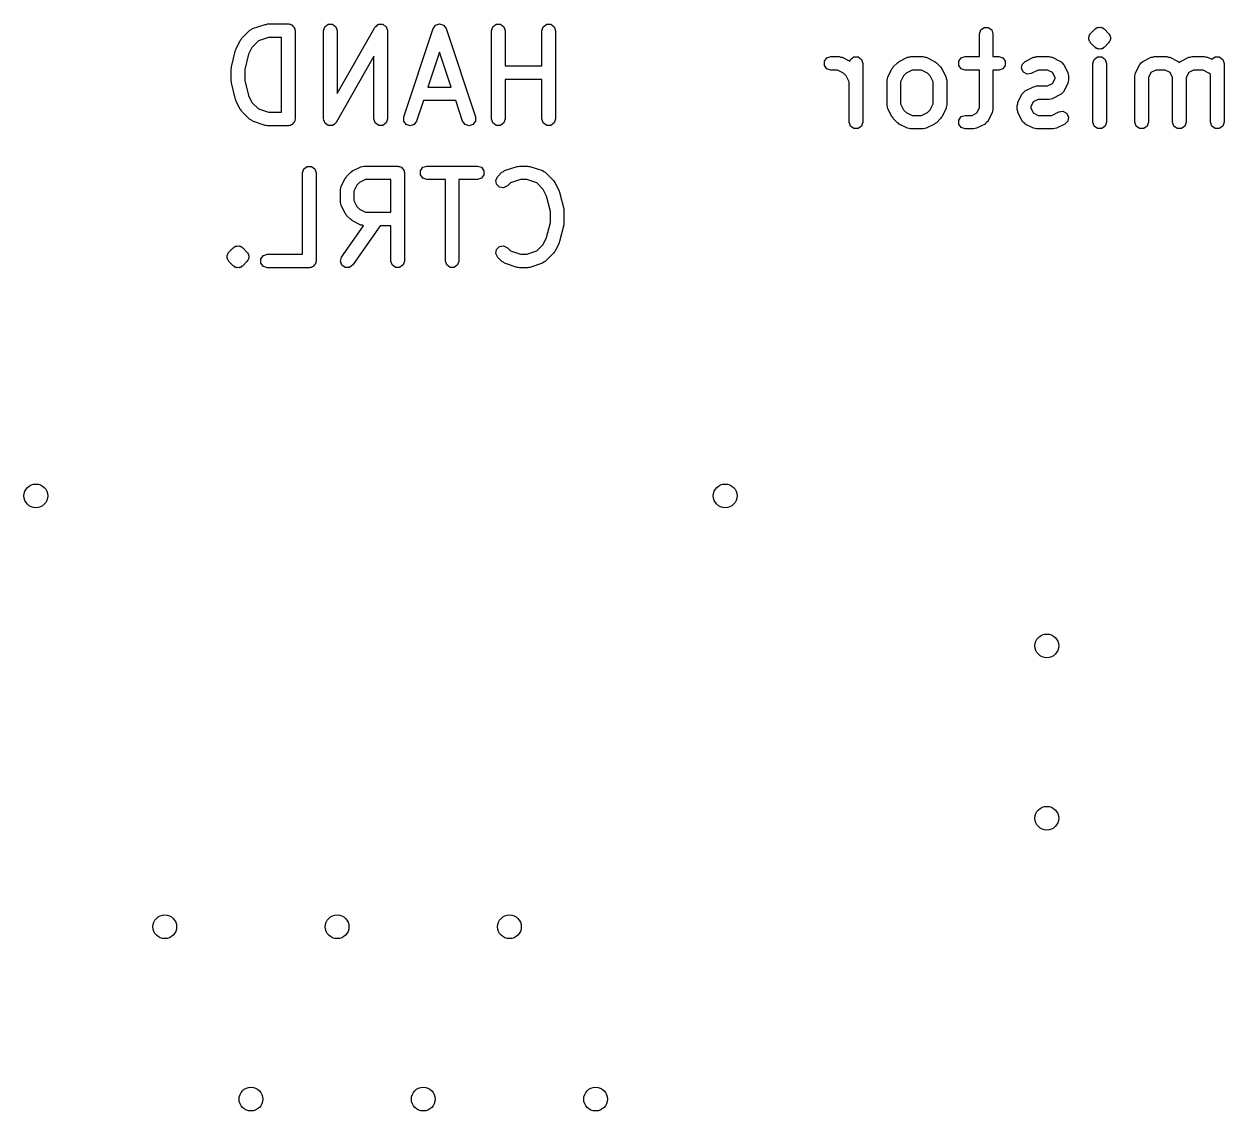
# Model space of a CAD drawing. Extents: x 0.03 to 2.76, y -2.35 to -0.04.
# Drawn here: x 1.144 to 1.84, y -0.675 to -0.044 of the extents above; entities that cross this region are included whole.
import ezdxf

# ---------------------------------------------------------------- set-up
doc = ezdxf.new("R2010")
doc.units = 0
doc.header["$MEASUREMENT"] = 0
doc.layers.add('BLACK', color=7, linetype='CONTINUOUS')

msp = doc.modelspace()

# ---------------------------------------------------------------- linework, layer by layer
at = {"layer": 'BLACK', "linetype": 'CONTINUOUS'}
for p, q in [((1.26975, -0.05274), (1.27463, -0.04786)), ((1.27463, -0.04786), (1.27543, -0.04745)), ((1.27543, -0.04745), (1.27616, -0.04691)), ((1.27616, -0.04691), (1.28348, -0.04447)), ((1.28348, -0.04447), (1.28411, -0.04447)), ((1.28411, -0.04447), (1.28472, -0.04427)), ((1.28472, -0.04427), (1.29691, -0.04427)), ((1.29691, -0.04427), (1.2975, -0.04446)), ((1.2975, -0.04446), (1.29812, -0.04446)), ((1.29812, -0.04446), (1.29863, -0.04483)), ((1.29863, -0.04483), (1.29922, -0.04502)), ((1.29922, -0.04502), (1.29959, -0.04553)), ((1.29959, -0.04553), (1.30009, -0.04589)), ((1.30009, -0.04589), (1.30028, -0.04649)), ((1.30028, -0.04649), (1.30065, -0.04699)), ((1.30065, -0.04699), (1.30065, -0.04762)), ((1.30065, -0.04762), (1.30084, -0.04821)), ((1.30084, -0.04821), (1.30084, -0.09939)), ((1.31734, -0.04821), (1.31809, -0.04589)), ((1.31734, -0.09939), (1.31734, -0.04821)), ((1.31809, -0.04589), (1.32006, -0.04446)), ((1.32006, -0.04446), (1.3225, -0.04446)), ((1.3225, -0.04446), (1.32446, -0.04589)), ((1.32446, -0.04589), (1.32522, -0.04821)), ((1.32522, -0.08456), (1.34711, -0.04626)), ((1.32522, -0.04821), (1.32522, -0.08456)), ((1.34711, -0.04626), (1.34727, -0.04611)), ((1.34727, -0.04611), (1.34734, -0.04589)), ((1.34734, -0.04589), (1.34816, -0.0453)), ((1.34816, -0.0453), (1.34891, -0.04462)), ((1.34891, -0.04462), (1.34913, -0.0446)), ((1.34913, -0.0446), (1.34931, -0.04446)), ((1.34931, -0.04446), (1.35032, -0.04446)), ((1.35032, -0.04446), (1.35133, -0.04435)), ((1.35133, -0.04435), (1.35152, -0.04446)), ((1.35152, -0.04446), (1.35174, -0.04446)), ((1.35174, -0.04446), (1.35256, -0.04506)), ((1.35256, -0.04506), (1.35344, -0.04556)), ((1.35344, -0.04556), (1.35353, -0.04576)), ((1.35353, -0.04576), (1.35371, -0.04589)), ((1.35371, -0.04589), (1.35402, -0.04686)), ((1.35402, -0.04686), (1.35444, -0.04778)), ((1.35444, -0.04778), (1.35439, -0.048)), ((1.35439, -0.048), (1.35446, -0.04821)), ((1.35446, -0.04821), (1.35446, -0.09939)), ((1.36385, -0.09814), (1.38091, -0.04696)), ((1.38091, -0.04696), (1.38162, -0.04601)), ((1.38162, -0.04601), (1.38231, -0.04504)), ((1.38231, -0.04504), (1.38234, -0.04503)), ((1.38234, -0.04503), (1.38236, -0.04501)), ((1.38236, -0.04501), (1.38349, -0.04465)), ((1.38349, -0.04465), (1.38462, -0.04427)), ((1.38462, -0.04427), (1.38465, -0.04428)), ((1.38465, -0.04428), (1.38468, -0.04427)), ((1.38468, -0.04427), (1.3858, -0.04465)), ((1.3858, -0.04465), (1.38694, -0.04501)), ((1.38694, -0.04501), (1.38695, -0.04503)), ((1.38695, -0.04503), (1.38698, -0.04504)), ((1.38698, -0.04504), (1.38768, -0.04601)), ((1.38768, -0.04601), (1.38838, -0.04696)), ((1.38838, -0.04696), (1.40544, -0.09814)), ((1.41483, -0.04821), (1.41558, -0.04589)), ((1.41483, -0.09939), (1.41483, -0.04821)), ((1.41558, -0.04589), (1.41755, -0.04446)), ((1.41755, -0.04446), (1.41998, -0.04446)), ((1.41998, -0.04446), (1.42195, -0.04589)), ((1.42195, -0.04589), (1.4227, -0.04821)), ((1.4227, -0.04821), (1.4227, -0.06864)), ((1.44408, -0.04821), (1.44483, -0.04589)), ((1.44408, -0.06864), (1.44408, -0.04821)), ((1.44483, -0.04589), (1.4468, -0.04446)), ((1.4468, -0.04446), (1.44923, -0.04446)), ((1.44923, -0.04446), (1.4512, -0.04589)), ((1.4512, -0.04589), (1.45195, -0.04821)), ((1.45195, -0.04821), (1.45195, -0.09939)), ((1.69792, -0.05004), (1.69867, -0.04773)), ((1.69867, -0.04773), (1.70064, -0.0463)), ((1.70064, -0.0463), (1.70307, -0.0463)), ((1.70307, -0.0463), (1.70504, -0.04773)), ((1.70504, -0.04773), (1.70579, -0.05004)), ((1.76244, -0.04969), (1.76488, -0.04726)), ((1.76488, -0.04726), (1.76543, -0.04697)), ((1.76543, -0.04697), (1.76587, -0.04653)), ((1.76587, -0.04653), (1.76619, -0.04648)), ((1.76619, -0.04648), (1.76644, -0.0463)), ((1.76644, -0.0463), (1.76676, -0.0463)), ((1.76676, -0.0463), (1.76704, -0.04615)), ((1.76704, -0.04615), (1.76766, -0.04625)), ((1.76766, -0.04625), (1.76828, -0.04615)), ((1.76828, -0.04615), (1.76856, -0.0463)), ((1.76856, -0.0463), (1.76888, -0.0463)), ((1.76888, -0.0463), (1.76913, -0.04648)), ((1.76913, -0.04648), (1.76945, -0.04653)), ((1.76945, -0.04653), (1.76989, -0.04697)), ((1.76989, -0.04697), (1.77044, -0.04726)), ((1.77044, -0.04726), (1.77288, -0.04969)), ((1.26658, -0.05863), (1.26901, -0.05376)), ((1.26901, -0.05376), (1.26946, -0.05331)), ((1.26946, -0.05331), (1.26975, -0.05274)), ((1.27954, -0.05409), (1.27577, -0.05785)), ((1.28536, -0.05215), (1.27954, -0.05409)), ((1.29297, -0.05215), (1.28536, -0.05215)), ((1.29297, -0.09545), (1.29297, -0.05215)), ((1.69792, -0.06316), (1.69792, -0.05004)), ((1.70579, -0.05004), (1.70579, -0.06316)), ((1.76133, -0.05186), (1.76162, -0.05131)), ((1.76143, -0.05248), (1.76133, -0.05186)), ((1.76133, -0.05309), (1.76143, -0.05248)), ((1.76162, -0.05365), (1.76133, -0.05309)), ((1.76162, -0.05131), (1.76172, -0.05069)), ((1.76172, -0.05426), (1.76162, -0.05365)), ((1.76172, -0.05069), (1.76216, -0.05025)), ((1.76216, -0.0547), (1.76172, -0.05426)), ((1.76216, -0.05025), (1.76244, -0.04969)), ((1.76244, -0.05526), (1.76216, -0.0547)), ((1.76488, -0.0577), (1.76244, -0.05526)), ((1.77288, -0.05526), (1.77044, -0.0577)), ((1.77288, -0.04969), (1.77316, -0.05025)), ((1.77316, -0.05471), (1.77288, -0.05526)), ((1.77316, -0.05025), (1.77361, -0.05069)), ((1.77361, -0.05426), (1.77316, -0.05471)), ((1.77361, -0.05069), (1.7737, -0.05131)), ((1.7737, -0.05365), (1.77361, -0.05426)), ((1.7737, -0.05131), (1.77399, -0.05186)), ((1.77399, -0.05309), (1.7737, -0.05365)), ((1.77399, -0.05186), (1.77389, -0.05248)), ((1.77389, -0.05248), (1.77399, -0.05309)), ((1.26384, -0.06919), (1.26628, -0.05944)), ((1.26628, -0.05944), (1.26651, -0.05907)), ((1.26651, -0.05907), (1.26658, -0.05863)), ((1.27381, -0.06177), (1.2716, -0.07063)), ((1.27577, -0.05785), (1.27381, -0.06177)), ((1.38465, -0.06066), (1.37792, -0.08083)), ((1.39137, -0.08083), (1.38465, -0.06066)), ((1.76543, -0.05798), (1.76488, -0.0577)), ((1.76587, -0.05842), (1.76543, -0.05798)), ((1.76619, -0.05847), (1.76587, -0.05842)), ((1.76644, -0.05866), (1.76619, -0.05847)), ((1.76676, -0.05866), (1.76644, -0.05866)), ((1.76704, -0.0588), (1.76676, -0.05866)), ((1.76766, -0.0587), (1.76704, -0.0588)), ((1.76828, -0.0588), (1.76766, -0.0587)), ((1.76856, -0.05866), (1.76828, -0.0588)), ((1.76888, -0.05866), (1.76856, -0.05866)), ((1.76913, -0.05847), (1.76888, -0.05866)), ((1.76945, -0.05842), (1.76913, -0.05847)), ((1.76989, -0.05798), (1.76945, -0.05842)), ((1.77044, -0.0577), (1.76989, -0.05798)), ((1.26387, -0.06968), (1.26384, -0.06919)), ((1.34659, -0.06303), (1.3247, -0.10134)), ((1.34659, -0.09939), (1.34659, -0.06303)), ((1.4227, -0.06864), (1.44408, -0.06864)), ((1.60794, -0.06588), (1.60937, -0.06391)), ((1.60794, -0.06832), (1.60794, -0.06588)), ((1.60937, -0.07029), (1.60794, -0.06832)), ((1.60937, -0.06391), (1.61168, -0.06316)), ((1.61168, -0.06316), (1.61655, -0.06316)), ((1.61655, -0.06316), (1.61742, -0.06344)), ((1.61742, -0.06344), (1.61831, -0.06358)), ((1.61831, -0.06358), (1.62278, -0.06581)), ((1.62278, -0.06581), (1.62312, -0.06479)), ((1.62312, -0.06479), (1.62509, -0.06336)), ((1.62509, -0.06336), (1.62752, -0.06336)), ((1.62752, -0.06336), (1.62949, -0.06479)), ((1.62949, -0.06479), (1.63024, -0.0671)), ((1.63024, -0.0671), (1.63024, -0.10122)), ((1.6476, -0.06976), (1.64789, -0.06919)), ((1.64789, -0.06919), (1.65033, -0.06675)), ((1.65033, -0.06675), (1.6509, -0.06646)), ((1.6509, -0.06646), (1.65135, -0.06602)), ((1.65135, -0.06602), (1.65623, -0.06358)), ((1.65623, -0.06358), (1.65712, -0.06344)), ((1.65712, -0.06344), (1.65799, -0.06316)), ((1.65799, -0.06316), (1.6653, -0.06316)), ((1.6653, -0.06316), (1.66616, -0.06344)), ((1.66616, -0.06344), (1.66706, -0.06358)), ((1.66706, -0.06358), (1.67193, -0.06602)), ((1.67193, -0.06602), (1.67239, -0.06646)), ((1.67239, -0.06646), (1.67296, -0.06675)), ((1.67296, -0.06675), (1.67539, -0.06919)), ((1.67539, -0.06919), (1.67568, -0.06976)), ((1.68593, -0.06588), (1.68736, -0.06391)), ((1.68593, -0.06832), (1.68593, -0.06588)), ((1.68736, -0.07029), (1.68593, -0.06832)), ((1.68736, -0.06391), (1.68967, -0.06316)), ((1.68967, -0.06316), (1.69792, -0.06316)), ((1.70579, -0.06316), (1.70917, -0.06316)), ((1.70917, -0.06316), (1.71148, -0.06391)), ((1.71148, -0.06391), (1.71291, -0.06588)), ((1.71291, -0.06832), (1.71148, -0.07029)), ((1.71291, -0.06588), (1.71291, -0.06832)), ((1.72233, -0.07012), (1.72273, -0.06772)), ((1.72273, -0.06772), (1.72447, -0.06602)), ((1.72447, -0.06602), (1.72934, -0.06358)), ((1.72934, -0.06358), (1.73024, -0.06344)), ((1.73024, -0.06344), (1.7311, -0.06316)), ((1.7311, -0.06316), (1.73841, -0.06316)), ((1.73841, -0.06316), (1.73928, -0.06344)), ((1.73928, -0.06344), (1.74017, -0.06358)), ((1.74017, -0.06358), (1.74505, -0.06602)), ((1.74505, -0.06602), (1.74507, -0.06604)), ((1.74507, -0.06604), (1.7451, -0.06604)), ((1.7451, -0.06604), (1.74594, -0.06689)), ((1.74594, -0.06689), (1.74678, -0.06772)), ((1.74678, -0.06772), (1.74679, -0.06775)), ((1.74679, -0.06775), (1.74681, -0.06778)), ((1.74681, -0.06778), (1.74925, -0.07265)), ((1.76372, -0.0671), (1.76448, -0.06479)), ((1.76372, -0.10122), (1.76372, -0.0671)), ((1.76448, -0.06479), (1.76644, -0.06336)), ((1.76644, -0.06336), (1.76888, -0.06336)), ((1.76888, -0.06336), (1.77085, -0.06479)), ((1.77085, -0.06479), (1.7716, -0.0671)), ((1.7716, -0.0671), (1.7716, -0.10122)), ((1.78851, -0.07265), (1.79095, -0.06778)), ((1.79095, -0.06778), (1.79097, -0.06775)), ((1.79097, -0.06775), (1.79098, -0.06772)), ((1.79098, -0.06772), (1.79182, -0.06689)), ((1.79182, -0.06689), (1.79266, -0.06604)), ((1.79266, -0.06604), (1.79269, -0.06604)), ((1.79269, -0.06604), (1.79271, -0.06602)), ((1.79271, -0.06602), (1.79758, -0.06358)), ((1.79758, -0.06358), (1.79848, -0.06344)), ((1.79848, -0.06344), (1.79934, -0.06316)), ((1.79934, -0.06316), (1.80666, -0.06316)), ((1.80666, -0.06316), (1.80752, -0.06344)), ((1.80752, -0.06344), (1.80842, -0.06358)), ((1.80842, -0.06358), (1.81329, -0.06602)), ((1.81329, -0.06602), (1.81331, -0.06604)), ((1.81331, -0.06604), (1.81334, -0.06604)), ((1.81334, -0.06604), (1.81397, -0.06668)), ((1.81397, -0.06668), (1.81459, -0.06604)), ((1.81459, -0.06604), (1.81462, -0.06604)), ((1.81462, -0.06604), (1.81464, -0.06602)), ((1.81464, -0.06602), (1.81952, -0.06358)), ((1.81952, -0.06358), (1.82042, -0.06344)), ((1.82042, -0.06344), (1.82128, -0.06316)), ((1.82128, -0.06316), (1.82859, -0.06316)), ((1.82859, -0.06316), (1.82945, -0.06344)), ((1.82945, -0.06344), (1.83035, -0.06358)), ((1.83035, -0.06358), (1.83274, -0.06477)), ((1.83274, -0.06477), (1.83469, -0.06336)), ((1.83469, -0.06336), (1.83712, -0.06336)), ((1.83712, -0.06336), (1.83909, -0.06479)), ((1.83909, -0.06479), (1.83984, -0.0671)), ((1.83984, -0.0671), (1.83984, -0.10122)), ((1.26372, -0.07014), (1.26387, -0.06968)), ((1.26372, -0.07746), (1.26372, -0.07014)), ((1.2716, -0.07063), (1.2716, -0.07697)), ((1.44408, -0.07652), (1.4227, -0.07652)), ((1.4227, -0.07652), (1.4227, -0.09939)), ((1.44408, -0.09939), (1.44408, -0.07652)), ((1.61168, -0.07104), (1.60937, -0.07029)), ((1.61562, -0.07104), (1.61168, -0.07104)), ((1.6191, -0.07277), (1.61562, -0.07104)), ((1.62063, -0.07431), (1.6191, -0.07277)), ((1.62237, -0.07778), (1.62063, -0.07431)), ((1.6443, -0.07685), (1.64458, -0.07599)), ((1.64458, -0.07599), (1.64472, -0.07509)), ((1.64472, -0.07509), (1.64715, -0.07021)), ((1.64715, -0.07021), (1.6476, -0.06976)), ((1.65391, -0.07431), (1.65217, -0.07778)), ((1.65544, -0.07277), (1.65391, -0.07431)), ((1.65892, -0.07104), (1.65544, -0.07277)), ((1.66437, -0.07104), (1.65892, -0.07104)), ((1.66784, -0.07277), (1.66437, -0.07104)), ((1.66937, -0.07431), (1.66784, -0.07277)), ((1.67111, -0.07778), (1.66937, -0.07431)), ((1.67568, -0.06976), (1.67613, -0.07021)), ((1.67613, -0.07021), (1.67857, -0.07509)), ((1.67857, -0.07509), (1.6787, -0.07599)), ((1.6787, -0.07599), (1.67898, -0.07685)), ((1.68967, -0.07104), (1.68736, -0.07029)), ((1.69792, -0.07104), (1.68967, -0.07104)), ((1.69792, -0.09298), (1.69792, -0.07104)), ((1.70917, -0.07104), (1.70579, -0.07104)), ((1.70579, -0.07104), (1.70579, -0.09391)), ((1.71148, -0.07029), (1.70917, -0.07104)), ((1.72342, -0.0723), (1.72233, -0.07012)), ((1.72558, -0.07342), (1.72342, -0.0723)), ((1.72799, -0.07306), (1.72558, -0.07342)), ((1.73203, -0.07104), (1.72799, -0.07306)), ((1.73748, -0.07104), (1.73203, -0.07104)), ((1.74035, -0.07247), (1.73748, -0.07104)), ((1.74179, -0.07534), (1.74035, -0.07247)), ((1.74035, -0.07879), (1.74179, -0.07592)), ((1.74179, -0.07592), (1.74179, -0.07534)), ((1.74925, -0.07265), (1.74938, -0.07355)), ((1.74938, -0.07355), (1.74966, -0.07441)), ((1.74966, -0.07441), (1.74966, -0.07685)), ((1.7881, -0.07441), (1.78838, -0.07355)), ((1.7881, -0.10122), (1.7881, -0.07441)), ((1.78838, -0.07355), (1.78851, -0.07265)), ((1.7974, -0.07247), (1.79597, -0.07534)), ((1.79597, -0.07534), (1.79597, -0.10122)), ((1.80027, -0.07104), (1.7974, -0.07247)), ((1.80573, -0.07104), (1.80027, -0.07104)), ((1.8086, -0.07247), (1.80573, -0.07104)), ((1.81003, -0.07534), (1.8086, -0.07247)), ((1.81003, -0.10122), (1.81003, -0.07534)), ((1.81934, -0.07247), (1.8179, -0.07534)), ((1.8179, -0.07534), (1.8179, -0.10122)), ((1.82221, -0.07104), (1.81934, -0.07247)), ((1.82766, -0.07104), (1.82221, -0.07104)), ((1.83113, -0.07277), (1.82766, -0.07104)), ((1.83196, -0.07361), (1.83113, -0.07277)), ((1.83196, -0.10122), (1.83196, -0.07361)), ((1.26387, -0.07792), (1.26372, -0.07746)), ((1.26384, -0.07841), (1.26387, -0.07792)), ((1.26628, -0.08816), (1.26384, -0.07841)), ((1.2716, -0.07697), (1.27381, -0.08583)), ((1.37792, -0.08083), (1.39137, -0.08083)), ((1.62237, -0.10122), (1.62237, -0.07778)), ((1.6443, -0.09147), (1.6443, -0.07685)), ((1.65217, -0.07778), (1.65217, -0.09054)), ((1.67111, -0.09054), (1.67111, -0.07778)), ((1.67898, -0.07685), (1.67898, -0.09147)), ((1.72358, -0.08395), (1.72441, -0.0831)), ((1.72441, -0.0831), (1.72444, -0.0831)), ((1.72444, -0.0831), (1.72447, -0.08308)), ((1.72447, -0.08308), (1.72934, -0.08064)), ((1.72934, -0.08064), (1.73024, -0.0805)), ((1.73024, -0.0805), (1.7311, -0.08022)), ((1.7311, -0.08022), (1.73748, -0.08022)), ((1.73748, -0.08022), (1.74035, -0.07879)), ((1.74678, -0.08354), (1.74594, -0.08437)), ((1.74679, -0.08351), (1.74678, -0.08354)), ((1.74681, -0.08348), (1.74679, -0.08351)), ((1.74925, -0.07861), (1.74681, -0.08348)), ((1.74938, -0.07771), (1.74925, -0.07861)), ((1.74966, -0.07685), (1.74938, -0.07771)), ((1.26651, -0.08853), (1.26628, -0.08816)), ((1.26658, -0.08896), (1.26651, -0.08853)), ((1.26901, -0.09384), (1.26658, -0.08896)), ((1.27381, -0.08583), (1.27577, -0.08975)), ((1.27577, -0.08975), (1.27954, -0.09351)), ((1.3753, -0.0887), (1.37132, -0.10064)), ((1.39399, -0.0887), (1.3753, -0.0887)), ((1.39797, -0.10064), (1.39399, -0.0887)), ((1.72013, -0.09061), (1.72027, -0.08971)), ((1.72027, -0.08971), (1.72271, -0.08484)), ((1.72271, -0.08484), (1.72273, -0.08481)), ((1.72273, -0.08478), (1.72358, -0.08395)), ((1.72273, -0.08481), (1.72273, -0.08478)), ((1.72916, -0.08953), (1.72773, -0.0924)), ((1.73203, -0.0881), (1.72916, -0.08953)), ((1.73841, -0.0881), (1.73203, -0.0881)), ((1.73928, -0.08782), (1.73841, -0.0881)), ((1.74017, -0.08768), (1.73928, -0.08782)), ((1.74505, -0.08524), (1.74017, -0.08768)), ((1.74507, -0.08522), (1.74505, -0.08524)), ((1.7451, -0.08522), (1.74507, -0.08522)), ((1.74594, -0.08437), (1.7451, -0.08522)), ((1.26946, -0.09429), (1.26901, -0.09384)), ((1.26975, -0.09486), (1.26946, -0.09429)), ((1.27463, -0.09974), (1.26975, -0.09486)), ((1.27954, -0.09351), (1.28536, -0.09545)), ((1.28536, -0.09545), (1.29297, -0.09545)), ((1.64458, -0.09234), (1.6443, -0.09147)), ((1.64472, -0.09323), (1.64458, -0.09234)), ((1.64715, -0.09811), (1.64472, -0.09323)), ((1.65217, -0.09054), (1.65391, -0.09401)), ((1.65391, -0.09401), (1.65544, -0.09555)), ((1.65544, -0.09555), (1.65892, -0.09728)), ((1.65892, -0.09728), (1.66437, -0.09728)), ((1.66437, -0.09728), (1.66784, -0.09555)), ((1.66784, -0.09555), (1.66937, -0.09401)), ((1.66937, -0.09401), (1.67111, -0.09054)), ((1.67857, -0.09323), (1.67613, -0.09811)), ((1.6787, -0.09234), (1.67857, -0.09323)), ((1.67898, -0.09147), (1.6787, -0.09234)), ((1.68736, -0.09804), (1.68967, -0.09728)), ((1.68967, -0.09728), (1.69361, -0.09728)), ((1.69361, -0.09728), (1.69648, -0.09585)), ((1.69648, -0.09585), (1.69792, -0.09298)), ((1.70538, -0.09567), (1.70294, -0.10054)), ((1.70551, -0.09477), (1.70538, -0.09567)), ((1.70579, -0.09391), (1.70551, -0.09477)), ((1.71985, -0.09147), (1.72013, -0.09061)), ((1.71985, -0.09391), (1.71985, -0.09147)), ((1.72013, -0.09477), (1.71985, -0.09391)), ((1.72027, -0.09567), (1.72013, -0.09477)), ((1.72271, -0.10054), (1.72027, -0.09567)), ((1.72773, -0.0924), (1.72773, -0.09298)), ((1.72773, -0.09298), (1.72916, -0.09585)), ((1.72916, -0.09585), (1.73203, -0.09728)), ((1.73203, -0.09728), (1.73992, -0.09728)), ((1.73992, -0.09728), (1.74396, -0.09526)), ((1.74396, -0.09526), (1.74637, -0.0949)), ((1.74637, -0.0949), (1.74853, -0.09602)), ((1.74853, -0.09602), (1.74962, -0.0982)), ((1.27543, -0.10015), (1.27463, -0.09974)), ((1.27616, -0.10069), (1.27543, -0.10015)), ((1.28348, -0.10312), (1.27616, -0.10069)), ((1.28411, -0.10313), (1.28348, -0.10312)), ((1.28472, -0.10333), (1.28411, -0.10313)), ((1.29691, -0.10333), (1.28472, -0.10333)), ((1.2975, -0.10313), (1.29691, -0.10333)), ((1.29812, -0.10313), (1.2975, -0.10313)), ((1.29863, -0.10277), (1.29812, -0.10313)), ((1.29922, -0.10257), (1.29863, -0.10277)), ((1.29959, -0.10207), (1.29922, -0.10257)), ((1.30009, -0.1017), (1.29959, -0.10207)), ((1.30028, -0.10111), (1.30009, -0.1017)), ((1.30065, -0.10061), (1.30028, -0.10111)), ((1.30084, -0.09939), (1.30065, -0.09998)), ((1.30065, -0.09998), (1.30065, -0.10061)), ((1.31741, -0.0996), (1.31734, -0.09939)), ((1.31736, -0.09982), (1.31741, -0.0996)), ((1.31778, -0.10074), (1.31736, -0.09982)), ((1.31809, -0.1017), (1.31778, -0.10074)), ((1.31827, -0.10183), (1.31809, -0.1017)), ((1.31836, -0.10204), (1.31827, -0.10183)), ((1.31924, -0.10254), (1.31836, -0.10204)), ((1.32006, -0.10313), (1.31924, -0.10254)), ((1.32028, -0.10313), (1.32006, -0.10313)), ((1.32048, -0.10325), (1.32028, -0.10313)), ((1.32148, -0.10313), (1.32048, -0.10325)), ((1.3225, -0.10313), (1.32148, -0.10313)), ((1.32267, -0.103), (1.3225, -0.10313)), ((1.3229, -0.10298), (1.32267, -0.103)), ((1.32364, -0.1023), (1.3229, -0.10298)), ((1.32446, -0.1017), (1.32364, -0.1023)), ((1.32453, -0.10149), (1.32446, -0.1017)), ((1.3247, -0.10134), (1.32453, -0.10149)), ((1.34734, -0.1017), (1.34659, -0.09939)), ((1.34931, -0.10313), (1.34734, -0.1017)), ((1.35174, -0.10313), (1.34931, -0.10313)), ((1.35371, -0.1017), (1.35174, -0.10313)), ((1.35446, -0.09939), (1.35371, -0.1017)), ((1.36383, -0.10058), (1.36385, -0.09814)), ((1.36525, -0.10256), (1.36383, -0.10058)), ((1.36756, -0.10333), (1.36525, -0.10256)), ((1.36988, -0.10259), (1.36756, -0.10333)), ((1.37132, -0.10064), (1.36988, -0.10259)), ((1.39942, -0.10259), (1.39797, -0.10064)), ((1.40174, -0.10333), (1.39942, -0.10259)), ((1.40404, -0.10256), (1.40174, -0.10333)), ((1.40546, -0.10058), (1.40404, -0.10256)), ((1.40544, -0.09814), (1.40546, -0.10058)), ((1.41558, -0.1017), (1.41483, -0.09939)), ((1.41755, -0.10313), (1.41558, -0.1017)), ((1.41998, -0.10313), (1.41755, -0.10313)), ((1.42195, -0.1017), (1.41998, -0.10313)), ((1.4227, -0.09939), (1.42195, -0.1017)), ((1.44483, -0.1017), (1.44408, -0.09939)), ((1.4468, -0.10313), (1.44483, -0.1017)), ((1.44923, -0.10313), (1.4468, -0.10313)), ((1.4512, -0.1017), (1.44923, -0.10313)), ((1.45195, -0.09939), (1.4512, -0.1017)), ((1.62312, -0.10354), (1.62237, -0.10122)), ((1.62509, -0.10497), (1.62312, -0.10354)), ((1.62949, -0.10354), (1.62752, -0.10497)), ((1.63024, -0.10122), (1.62949, -0.10354)), ((1.6476, -0.09856), (1.64715, -0.09811)), ((1.64789, -0.09913), (1.6476, -0.09856)), ((1.65033, -0.10157), (1.64789, -0.09913)), ((1.6509, -0.10186), (1.65033, -0.10157)), ((1.65135, -0.1023), (1.6509, -0.10186)), ((1.65623, -0.10474), (1.65135, -0.1023)), ((1.67193, -0.1023), (1.66706, -0.10474)), ((1.67239, -0.10186), (1.67193, -0.1023)), ((1.67296, -0.10157), (1.67239, -0.10186)), ((1.67539, -0.09913), (1.67296, -0.10157)), ((1.67568, -0.09856), (1.67539, -0.09913)), ((1.67613, -0.09811), (1.67568, -0.09856)), ((1.68593, -0.1), (1.68736, -0.09804)), ((1.68593, -0.10244), (1.68593, -0.1)), ((1.68736, -0.10441), (1.68593, -0.10244)), ((1.68967, -0.10516), (1.68736, -0.10441)), ((1.70118, -0.1023), (1.69631, -0.10474)), ((1.7012, -0.10228), (1.70118, -0.1023)), ((1.70123, -0.10228), (1.7012, -0.10228)), ((1.70207, -0.10143), (1.70123, -0.10228)), ((1.70291, -0.1006), (1.70207, -0.10143)), ((1.70292, -0.10057), (1.70291, -0.1006)), ((1.70294, -0.10054), (1.70292, -0.10057)), ((1.72273, -0.10057), (1.72271, -0.10054)), ((1.72273, -0.1006), (1.72273, -0.10057)), ((1.72358, -0.10143), (1.72273, -0.1006)), ((1.72441, -0.10228), (1.72358, -0.10143)), ((1.72444, -0.10228), (1.72441, -0.10228)), ((1.72447, -0.1023), (1.72444, -0.10228)), ((1.72934, -0.10474), (1.72447, -0.1023)), ((1.74749, -0.1023), (1.74261, -0.10474)), ((1.74922, -0.1006), (1.74749, -0.1023)), ((1.74962, -0.0982), (1.74922, -0.1006)), ((1.76448, -0.10354), (1.76372, -0.10122)), ((1.76644, -0.10497), (1.76448, -0.10354)), ((1.77085, -0.10354), (1.76888, -0.10497)), ((1.7716, -0.10122), (1.77085, -0.10354)), ((1.78885, -0.10354), (1.7881, -0.10122)), ((1.79082, -0.10497), (1.78885, -0.10354)), ((1.79522, -0.10354), (1.79325, -0.10497)), ((1.79597, -0.10122), (1.79522, -0.10354)), ((1.81078, -0.10354), (1.81003, -0.10122)), ((1.81275, -0.10497), (1.81078, -0.10354)), ((1.81715, -0.10354), (1.81518, -0.10497)), ((1.8179, -0.10122), (1.81715, -0.10354)), ((1.83272, -0.10354), (1.83196, -0.10122)), ((1.83469, -0.10497), (1.83272, -0.10354)), ((1.83909, -0.10354), (1.83712, -0.10497)), ((1.83984, -0.10122), (1.83909, -0.10354)), ((1.62752, -0.10497), (1.62509, -0.10497)), ((1.65712, -0.10488), (1.65623, -0.10474)), ((1.65799, -0.10516), (1.65712, -0.10488)), ((1.6653, -0.10516), (1.65799, -0.10516)), ((1.66616, -0.10488), (1.6653, -0.10516)), ((1.66706, -0.10474), (1.66616, -0.10488)), ((1.69454, -0.10516), (1.68967, -0.10516)), ((1.69541, -0.10488), (1.69454, -0.10516)), ((1.69631, -0.10474), (1.69541, -0.10488)), ((1.73024, -0.10488), (1.72934, -0.10474)), ((1.7311, -0.10516), (1.73024, -0.10488)), ((1.74085, -0.10516), (1.7311, -0.10516)), ((1.74171, -0.10488), (1.74085, -0.10516)), ((1.74261, -0.10474), (1.74171, -0.10488)), ((1.76888, -0.10497), (1.76644, -0.10497)), ((1.79325, -0.10497), (1.79082, -0.10497)), ((1.81518, -0.10497), (1.81275, -0.10497)), ((1.83712, -0.10497), (1.83469, -0.10497)), ((1.30516, -0.13061), (1.30591, -0.1283)), ((1.30516, -0.17785), (1.30516, -0.13061)), ((1.30591, -0.1283), (1.30788, -0.12687)), ((1.30788, -0.12687), (1.31031, -0.12687)), ((1.31031, -0.12687), (1.31228, -0.1283)), ((1.31228, -0.1283), (1.31303, -0.13061)), ((1.31303, -0.13061), (1.31303, -0.18179)), ((1.33068, -0.1327), (1.33312, -0.13026)), ((1.33312, -0.13026), (1.33369, -0.12997)), ((1.33369, -0.12997), (1.33414, -0.12953)), ((1.33414, -0.12953), (1.33902, -0.12709)), ((1.33902, -0.12709), (1.33991, -0.12695)), ((1.33991, -0.12695), (1.34078, -0.12667)), ((1.34078, -0.12667), (1.36027, -0.12667)), ((1.36027, -0.12667), (1.36087, -0.12687)), ((1.36087, -0.12687), (1.36149, -0.12687)), ((1.36149, -0.12687), (1.36199, -0.12723)), ((1.36199, -0.12723), (1.36259, -0.12743)), ((1.36259, -0.12743), (1.36295, -0.12793)), ((1.36295, -0.12793), (1.36346, -0.1283)), ((1.36346, -0.1283), (1.36365, -0.12889)), ((1.36365, -0.12889), (1.36402, -0.12939)), ((1.36402, -0.12939), (1.36402, -0.13002)), ((1.36402, -0.13002), (1.36421, -0.13061)), ((1.36421, -0.13061), (1.36421, -0.18179)), ((1.37359, -0.12939), (1.37502, -0.12743)), ((1.37359, -0.13183), (1.37359, -0.12939)), ((1.37502, -0.1338), (1.37359, -0.13183)), ((1.37502, -0.12743), (1.37733, -0.12667)), ((1.37733, -0.12667), (1.40658, -0.12667)), ((1.40658, -0.12667), (1.40889, -0.12743)), ((1.40889, -0.12743), (1.41032, -0.12939)), ((1.41032, -0.13183), (1.40889, -0.1338)), ((1.41032, -0.12939), (1.41032, -0.13183)), ((1.41842, -0.1327), (1.42086, -0.13026)), ((1.42086, -0.13026), (1.42167, -0.12985)), ((1.42167, -0.12985), (1.4224, -0.12931)), ((1.4224, -0.12931), (1.42971, -0.12687)), ((1.42971, -0.12687), (1.43035, -0.12687)), ((1.43035, -0.12687), (1.43095, -0.12667)), ((1.43095, -0.12667), (1.43583, -0.12667)), ((1.43583, -0.12667), (1.43643, -0.12687)), ((1.43643, -0.12687), (1.43707, -0.12687)), ((1.43707, -0.12687), (1.44438, -0.12931)), ((1.44438, -0.12931), (1.44511, -0.12985)), ((1.44511, -0.12985), (1.44592, -0.13026)), ((1.44592, -0.13026), (1.4508, -0.13514)), ((1.32737, -0.1395), (1.32751, -0.1386)), ((1.32751, -0.1386), (1.32994, -0.13372)), ((1.32994, -0.13372), (1.33039, -0.13327)), ((1.33039, -0.13327), (1.33068, -0.1327)), ((1.3367, -0.13782), (1.33496, -0.14129)), ((1.33823, -0.13628), (1.3367, -0.13782)), ((1.34171, -0.13455), (1.33823, -0.13628)), ((1.35634, -0.13455), (1.34171, -0.13455)), ((1.35634, -0.15348), (1.35634, -0.13455)), ((1.37733, -0.13455), (1.37502, -0.1338)), ((1.38802, -0.13455), (1.37733, -0.13455)), ((1.38802, -0.18179), (1.38802, -0.13455)), ((1.40658, -0.13455), (1.39589, -0.13455)), ((1.39589, -0.13455), (1.39589, -0.18179)), ((1.40889, -0.1338), (1.40658, -0.13455)), ((1.41731, -0.13487), (1.41842, -0.1327)), ((1.4177, -0.13727), (1.41731, -0.13487)), ((1.41942, -0.13899), (1.4177, -0.13727)), ((1.42182, -0.13937), (1.41942, -0.13899)), ((1.42399, -0.13827), (1.42182, -0.13937)), ((1.42577, -0.13649), (1.42399, -0.13827)), ((1.43159, -0.13455), (1.42577, -0.13649)), ((1.43519, -0.13455), (1.43159, -0.13455)), ((1.44101, -0.13649), (1.43519, -0.13455)), ((1.44478, -0.14025), (1.44101, -0.13649)), ((1.4508, -0.13514), (1.45109, -0.13571)), ((1.45109, -0.13571), (1.45153, -0.13616)), ((1.45153, -0.13616), (1.45397, -0.14104)), ((1.32709, -0.14036), (1.32737, -0.1395)), ((1.32709, -0.14767), (1.32709, -0.14036)), ((1.33496, -0.14129), (1.33496, -0.14674)), ((1.44674, -0.14417), (1.44478, -0.14025)), ((1.44895, -0.15303), (1.44674, -0.14417)), ((1.45397, -0.14104), (1.45404, -0.14147)), ((1.45404, -0.14147), (1.45427, -0.14184)), ((1.45427, -0.14184), (1.45671, -0.15159)), ((1.32737, -0.14853), (1.32709, -0.14767)), ((1.32751, -0.14943), (1.32737, -0.14853)), ((1.32994, -0.15431), (1.32751, -0.14943)), ((1.33496, -0.14674), (1.3367, -0.15021)), ((1.3367, -0.15021), (1.33823, -0.15175)), ((1.33823, -0.15175), (1.34171, -0.15348)), ((1.44895, -0.15937), (1.44895, -0.15303)), ((1.45671, -0.15159), (1.45667, -0.15208)), ((1.45667, -0.15208), (1.45682, -0.15254)), ((1.45682, -0.15254), (1.45682, -0.15986)), ((1.33039, -0.15476), (1.32994, -0.15431)), ((1.33068, -0.15533), (1.33039, -0.15476)), ((1.33312, -0.15777), (1.33068, -0.15533)), ((1.33369, -0.15806), (1.33312, -0.15777)), ((1.33414, -0.1585), (1.33369, -0.15806)), ((1.33902, -0.16094), (1.33414, -0.1585)), ((1.34171, -0.15348), (1.35634, -0.15348)), ((1.44674, -0.16823), (1.44895, -0.15937)), ((1.45682, -0.15986), (1.45667, -0.16032)), ((1.3278, -0.17953), (1.34057, -0.16129)), ((1.35014, -0.16136), (1.33425, -0.18405)), ((1.33991, -0.16108), (1.33902, -0.16094)), ((1.34057, -0.16129), (1.33991, -0.16108)), ((1.35634, -0.16136), (1.35014, -0.16136)), ((1.35634, -0.18179), (1.35634, -0.16136)), ((1.45671, -0.16081), (1.45427, -0.17056)), ((1.45667, -0.16032), (1.45671, -0.16081)), ((1.26488, -0.17413), (1.26543, -0.17385)), ((1.26543, -0.17385), (1.26587, -0.17341)), ((1.26587, -0.17341), (1.26619, -0.17336)), ((1.26619, -0.17336), (1.26644, -0.17317)), ((1.26644, -0.17317), (1.26676, -0.17317)), ((1.26676, -0.17317), (1.26704, -0.17303)), ((1.26704, -0.17303), (1.26766, -0.17313)), ((1.26766, -0.17313), (1.26828, -0.17303)), ((1.26828, -0.17303), (1.26856, -0.17317)), ((1.26856, -0.17317), (1.26888, -0.17317)), ((1.26888, -0.17317), (1.26913, -0.17336)), ((1.26913, -0.17336), (1.26945, -0.17341)), ((1.26945, -0.17341), (1.26989, -0.17385)), ((1.26989, -0.17385), (1.27044, -0.17413)), ((1.4177, -0.17513), (1.41942, -0.17341)), ((1.41942, -0.17341), (1.42182, -0.17303)), ((1.42182, -0.17303), (1.42399, -0.17413)), ((1.44101, -0.17591), (1.44478, -0.17215)), ((1.44478, -0.17215), (1.44674, -0.16823)), ((1.45397, -0.17137), (1.45153, -0.17624)), ((1.45404, -0.17093), (1.45397, -0.17137)), ((1.45427, -0.17056), (1.45404, -0.17093)), ((1.26133, -0.17874), (1.26162, -0.17818)), ((1.26143, -0.17935), (1.26133, -0.17874)), ((1.26133, -0.17997), (1.26143, -0.17935)), ((1.26162, -0.18053), (1.26133, -0.17997)), ((1.26162, -0.17818), (1.26172, -0.17757)), ((1.26172, -0.18114), (1.26162, -0.18053)), ((1.26172, -0.17757), (1.26216, -0.17713)), ((1.26216, -0.17713), (1.26244, -0.17657)), ((1.26244, -0.17657), (1.26488, -0.17413)), ((1.27044, -0.17413), (1.27288, -0.17657)), ((1.27288, -0.17657), (1.27316, -0.17713)), ((1.27316, -0.17713), (1.27361, -0.17757)), ((1.27361, -0.17757), (1.2737, -0.17818)), ((1.2737, -0.18053), (1.27361, -0.18114)), ((1.2737, -0.17818), (1.27399, -0.17874)), ((1.27399, -0.17997), (1.2737, -0.18053)), ((1.27399, -0.17874), (1.27389, -0.17935)), ((1.27389, -0.17935), (1.27399, -0.17997)), ((1.28098, -0.18058), (1.28241, -0.17861)), ((1.28098, -0.18301), (1.28098, -0.18058)), ((1.28241, -0.17861), (1.28472, -0.17785)), ((1.28472, -0.17785), (1.30516, -0.17785)), ((1.32709, -0.18186), (1.3278, -0.17953)), ((1.41731, -0.17753), (1.4177, -0.17513)), ((1.41842, -0.1797), (1.41731, -0.17753)), ((1.42086, -0.18214), (1.41842, -0.1797)), ((1.42399, -0.17413), (1.42577, -0.17591)), ((1.42577, -0.17591), (1.43159, -0.17785)), ((1.43159, -0.17785), (1.43519, -0.17785)), ((1.43519, -0.17785), (1.44101, -0.17591)), ((1.4508, -0.17726), (1.44592, -0.18214)), ((1.45109, -0.17669), (1.4508, -0.17726)), ((1.45153, -0.17624), (1.45109, -0.17669)), ((1.26216, -0.18158), (1.26172, -0.18114)), ((1.26244, -0.18214), (1.26216, -0.18158)), ((1.26488, -0.18457), (1.26244, -0.18214)), ((1.26543, -0.18486), (1.26488, -0.18457)), ((1.26587, -0.1853), (1.26543, -0.18486)), ((1.26619, -0.18535), (1.26587, -0.1853)), ((1.26644, -0.18554), (1.26619, -0.18535)), ((1.26676, -0.18554), (1.26644, -0.18554)), ((1.26704, -0.18568), (1.26676, -0.18554)), ((1.26766, -0.18558), (1.26704, -0.18568)), ((1.26828, -0.18568), (1.26766, -0.18558)), ((1.26856, -0.18554), (1.26828, -0.18568)), ((1.26888, -0.18554), (1.26856, -0.18554)), ((1.26913, -0.18535), (1.26888, -0.18554)), ((1.26945, -0.1853), (1.26913, -0.18535)), ((1.26989, -0.18486), (1.26945, -0.1853)), ((1.27044, -0.18457), (1.26989, -0.18486)), ((1.27288, -0.18214), (1.27044, -0.18457)), ((1.27316, -0.18158), (1.27288, -0.18214)), ((1.27361, -0.18114), (1.27316, -0.18158)), ((1.28241, -0.18498), (1.28098, -0.18301)), ((1.28472, -0.18573), (1.28241, -0.18498)), ((1.30909, -0.18573), (1.28472, -0.18573)), ((1.30969, -0.18554), (1.30909, -0.18573)), ((1.31031, -0.18554), (1.30969, -0.18554)), ((1.31081, -0.18517), (1.31031, -0.18554)), ((1.31141, -0.18498), (1.31081, -0.18517)), ((1.31177, -0.18447), (1.31141, -0.18498)), ((1.31228, -0.18411), (1.31177, -0.18447)), ((1.31247, -0.18351), (1.31228, -0.18411)), ((1.31284, -0.18301), (1.31247, -0.18351)), ((1.31303, -0.18179), (1.31284, -0.18238)), ((1.31284, -0.18238), (1.31284, -0.18301)), ((1.32788, -0.18416), (1.32709, -0.18186)), ((1.32988, -0.18556), (1.32788, -0.18416)), ((1.33231, -0.18551), (1.32988, -0.18556)), ((1.33425, -0.18405), (1.33231, -0.18551)), ((1.35709, -0.18411), (1.35634, -0.18179)), ((1.35906, -0.18554), (1.35709, -0.18411)), ((1.36149, -0.18554), (1.35906, -0.18554)), ((1.36346, -0.18411), (1.36149, -0.18554)), ((1.36421, -0.18179), (1.36346, -0.18411)), ((1.38877, -0.18411), (1.38802, -0.18179)), ((1.39074, -0.18554), (1.38877, -0.18411)), ((1.39317, -0.18554), (1.39074, -0.18554)), ((1.39514, -0.18411), (1.39317, -0.18554)), ((1.39589, -0.18179), (1.39514, -0.18411)), ((1.42167, -0.18255), (1.42086, -0.18214)), ((1.4224, -0.18309), (1.42167, -0.18255)), ((1.42971, -0.18553), (1.4224, -0.18309)), ((1.43035, -0.18553), (1.42971, -0.18553)), ((1.43095, -0.18573), (1.43035, -0.18553)), ((1.43583, -0.18573), (1.43095, -0.18573)), ((1.43643, -0.18553), (1.43583, -0.18573)), ((1.43707, -0.18553), (1.43643, -0.18553)), ((1.44438, -0.18309), (1.43707, -0.18553)), ((1.44511, -0.18255), (1.44438, -0.18309)), ((1.44592, -0.18214), (1.44511, -0.18255))]:
    msp.add_line(p, q, dxfattribs=at)
at = {"layer": 'BLACK'}
for centre in [(1.15039, -0.31811), (1.55039, -0.31811), (1.73701, -0.40512), (1.73701, -0.50512), (1.2252, -0.56811), (1.3252, -0.56811), (1.4252, -0.56811), (1.2752, -0.66811), (1.3752, -0.66811), (1.4752, -0.66811)]:
    msp.add_circle(centre, 0.00689, dxfattribs=at)

doc.saveas('drawing.dxf')
